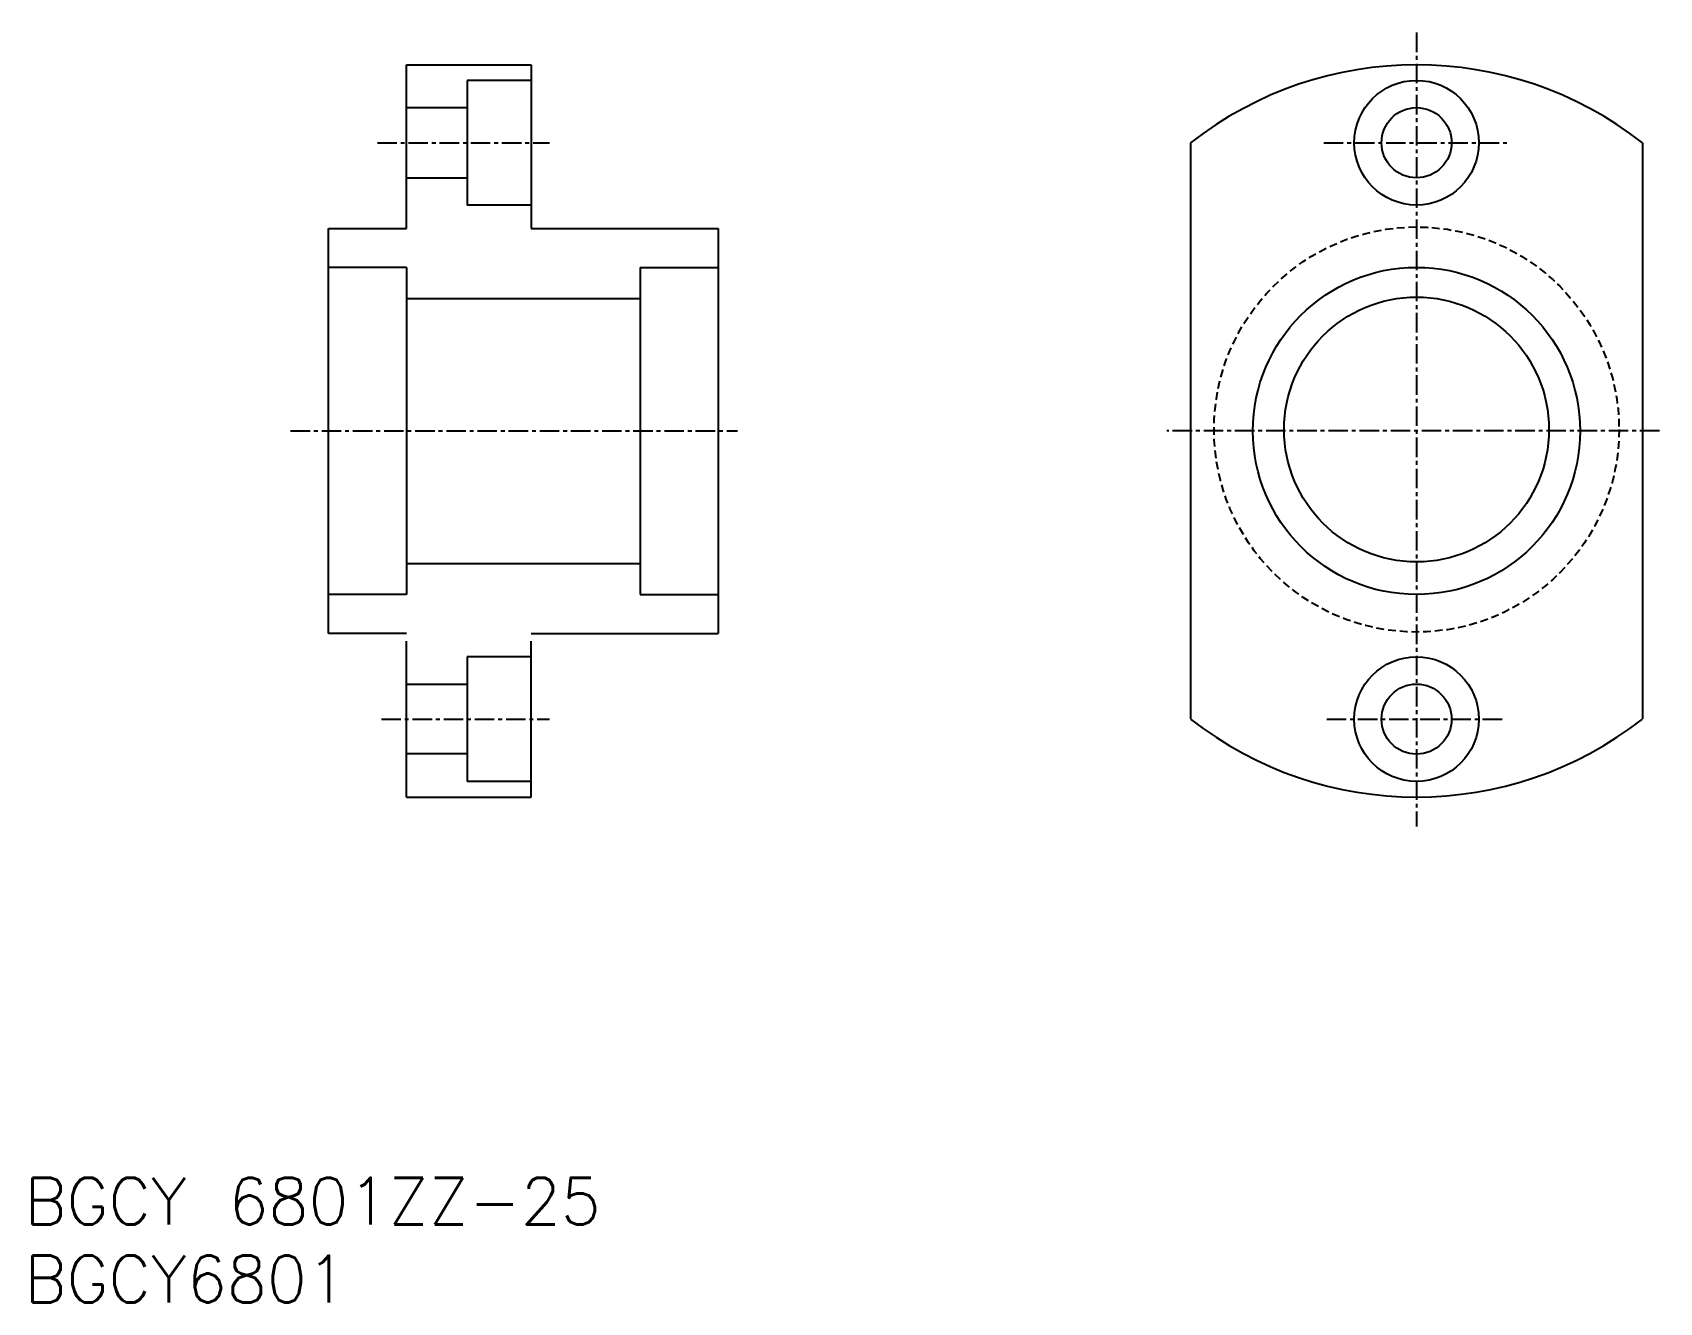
# Model space of a CAD drawing. Extents: x 45 to 150, y 37 to 119.
import ezdxf
from ezdxf.enums import TextEntityAlignment as Align

# ---------------------------------------------------------------- set-up
doc = ezdxf.new("R2010")
doc.units = 0
doc.linetypes.add('CENTER', pattern=[2, 1.25, -0.25, 0.25, -0.25])
doc.linetypes.add('DASHED', pattern=[0.75, 0.5, -0.25])
doc.layers.get('0').update_dxf_attribs({"linetype": 'CONTINUOUS'})
doc.layers.add('CENTER', color=1, linetype='CENTER')
doc.styles.get("Standard").update_dxf_attribs({"font": 'txt.shx', "bigfont": 'extfont.shx'})

msp = doc.modelspace()

# ---------------------------------------------------------------- linework, layer by layer
at = {"color": 7, "linetype": 'CONTINUOUS'}
for p, q in [((69.3, 106.24), (69.3, 116.74)), ((69.3, 116.74), (77.3, 116.74)), ((77.3, 116.74), (77.3, 106.24)), ((77.3, 115.74), (73.2, 115.74)), ((73.2, 115.74), (73.2, 107.74)), ((69.3, 113.99), (73.2, 113.99)), ((119.64, 111.73), (119.64, 74.75)), ((148.64, 111.73), (148.64, 74.75)), ((69.3, 109.49), (73.2, 109.49)), ((77.3, 107.74), (73.2, 107.74)), ((64.3, 80.24), (64.3, 106.24)), ((64.3, 106.24), (69.3, 106.24)), ((77.3, 106.24), (89.3, 106.24)), ((89.3, 106.24), (89.3, 80.24)), ((69.3, 103.74), (64.3, 103.74)), ((69.3, 103.74), (69.3, 82.74)), ((84.3, 103.74), (84.3, 82.74)), ((84.3, 103.74), (89.3, 103.74)), ((69.3, 101.74), (84.3, 101.74)), ((69.3, 84.74), (84.3, 84.74)), ((69.3, 82.74), (64.3, 82.74)), ((84.3, 82.74), (89.3, 82.74)), ((69.3, 80.24), (64.3, 80.24)), ((69.3, 69.74), (69.3, 79.74)), ((77.3, 80.24), (89.3, 80.24)), ((77.3, 69.74), (77.3, 79.74)), ((77.3, 78.74), (73.2, 78.74)), ((73.2, 78.74), (73.2, 70.74)), ((69.3, 76.99), (73.2, 76.99)), ((69.3, 72.54), (73.2, 72.54)), ((77.3, 70.74), (73.2, 70.74)), ((69.3, 69.74), (77.3, 69.74))]:
    msp.add_line(p, q, dxfattribs=at)
for centre, radius in [((134.14, 111.74), 4), ((134.14, 111.74), 2.25), ((134.14, 93.24), 10.5), ((134.14, 93.33), 8.5), ((134.14, 74.74), 4), ((134.14, 74.74), 2.25)]:
    msp.add_circle(centre, radius, dxfattribs=at)
at = {"color": 3, "linetype": 'DASHED'}
msp.add_circle((134.14, 93.33), 13, dxfattribs=at)
at = {"color": 7, "linetype": 'CONTINUOUS'}
for start, end in [(51.9011, 128.0989), (231.9011, 308.0989)]:
    msp.add_arc((134.14, 93.24), 23.5, start, end, dxfattribs=at)
at = {"layer": 'CENTER', "color": 1, "linetype": 'CENTER'}
for p, q in [((134.14, 118.81), (134.14, 67.85)), ((67.43, 111.74), (78.48, 111.74)), ((128.19, 111.74), (139.95, 111.74)), ((61.86, 93.24), (90.54, 93.24)), ((149.73, 93.24), (118.12, 93.24)), ((67.69, 74.74), (78.48, 74.74)), ((128.38, 74.74), (139.76, 74.74))]:
    msp.add_line(p, q, dxfattribs=at)

# ---------------------------------------------------------------- texts
at = {"color": 7, "linetype": 'CONTINUOUS'}
for s, p in [('BGCY 6801ZZ-25', (44.78, 43.8)), ('BGCY6801', (44.78, 38.8))]:
    msp.add_text(s, height=3, dxfattribs=at).set_placement(p, align=Align.MIDDLE_LEFT)

doc.saveas('drawing.dxf')
